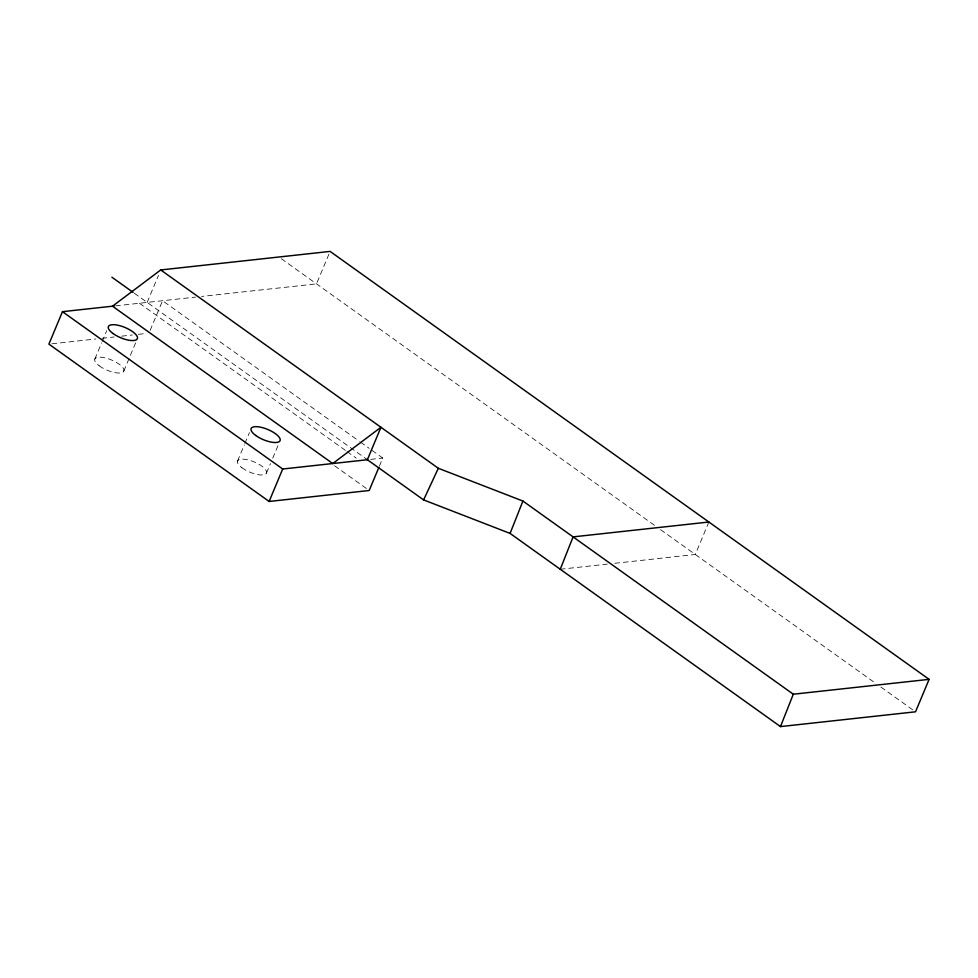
<?xml version="1.0" encoding="UTF-8"?>
<svg xmlns="http://www.w3.org/2000/svg" width="978" height="978" viewBox="0 0 978 978"><rect width="100%" height="100%" fill="white"/><g stroke="black" fill="none" stroke-linecap="round" stroke-linejoin="round"><path stroke-width="0.73" stroke-dasharray="4.89 3.67" d="M94.829 359.085L101.626 342.862M102.189 341.505L106.712 330.686M147.152 302.41L158.46 275.356M123.803 371.102L135.673 342.703M150.111 330.466L162.544 300.723L359.268 441.261M237.544 461.041L244.329 444.807M244.891 443.462L249.427 432.643M328.95 254.109L316.505 283.864L201.59 296.444M266.505 473.046L270.466 463.584M272.728 458.181L278.95 443.303M379.378 466.164L382.777 458.046L370.405 449.208M708.879 522.02L695.297 554.477L613.365 563.45M115.526 305.869L195.539 297.104M51.932 343.791L95.905 338.987M101.969 338.315L114.096 336.994M121.675 336.163L132.299 335.002M138.363 334.329L145.942 333.498M370.65 459.379L382.777 458.046M560.26 569.257L607.289 564.11M281.273 258.693L655.553 526.078M660.529 529.636L875.933 683.524M880.885 687.057L915.53 711.801M360.503 442.142L369.171 448.327M134.292 293.217L366.139 458.853M139.451 303.241L345.919 450.748M347.068 451.567L356.236 458.12M334.562 465.76L366.726 488.731M99.194 365.784A15.685 5.562 22.7 0 0 123.521 371.591A15.685 5.562 22.7 0 0 105.245 357.899A15.685 5.562 22.7 0 0 99.194 365.784M241.896 467.728A15.685 5.562 22.7 0 0 266.224 473.548A15.685 5.562 22.7 0 0 247.947 459.856A15.685 5.562 22.7 0 0 241.896 467.728"/><path stroke-width="1.47" d="M160.722 269.952L330.087 251.407L929.1 679.355L915.53 711.801L780.481 726.593L510.088 533.413L522.912 501.042L438.327 468.279L160.722 269.952L112.507 306.2L332.74 463.535L380.955 427.288L367.373 459.733M560.26 569.257L573.084 536.885L708.879 522.02M780.481 726.593L793.305 694.221L929.1 679.355M114.023 306.028L62.47 311.676L48.9 344.134L269.121 501.457L369.195 490.504L378.816 467.521M269.121 501.457L282.703 469.012L367.618 459.709M510.088 533.413L423.608 499.905L438.327 468.279M522.912 501.042L793.305 694.221M111.92 277.226L133.057 292.324M366.579 459.171L423.608 499.905M62.47 311.676L282.703 469.012M255.723 435.454A15.685 5.562 22.7 0 0 279.879 440.992A15.685 5.562 22.7 0 0 261.199 427.325A15.685 5.562 22.7 0 0 255.723 435.454M113.008 333.51A15.685 5.562 22.7 0 0 137.165 339.036A15.685 5.562 22.7 0 0 118.497 325.368A15.685 5.562 22.7 0 0 113.008 333.51"/></g></svg>
